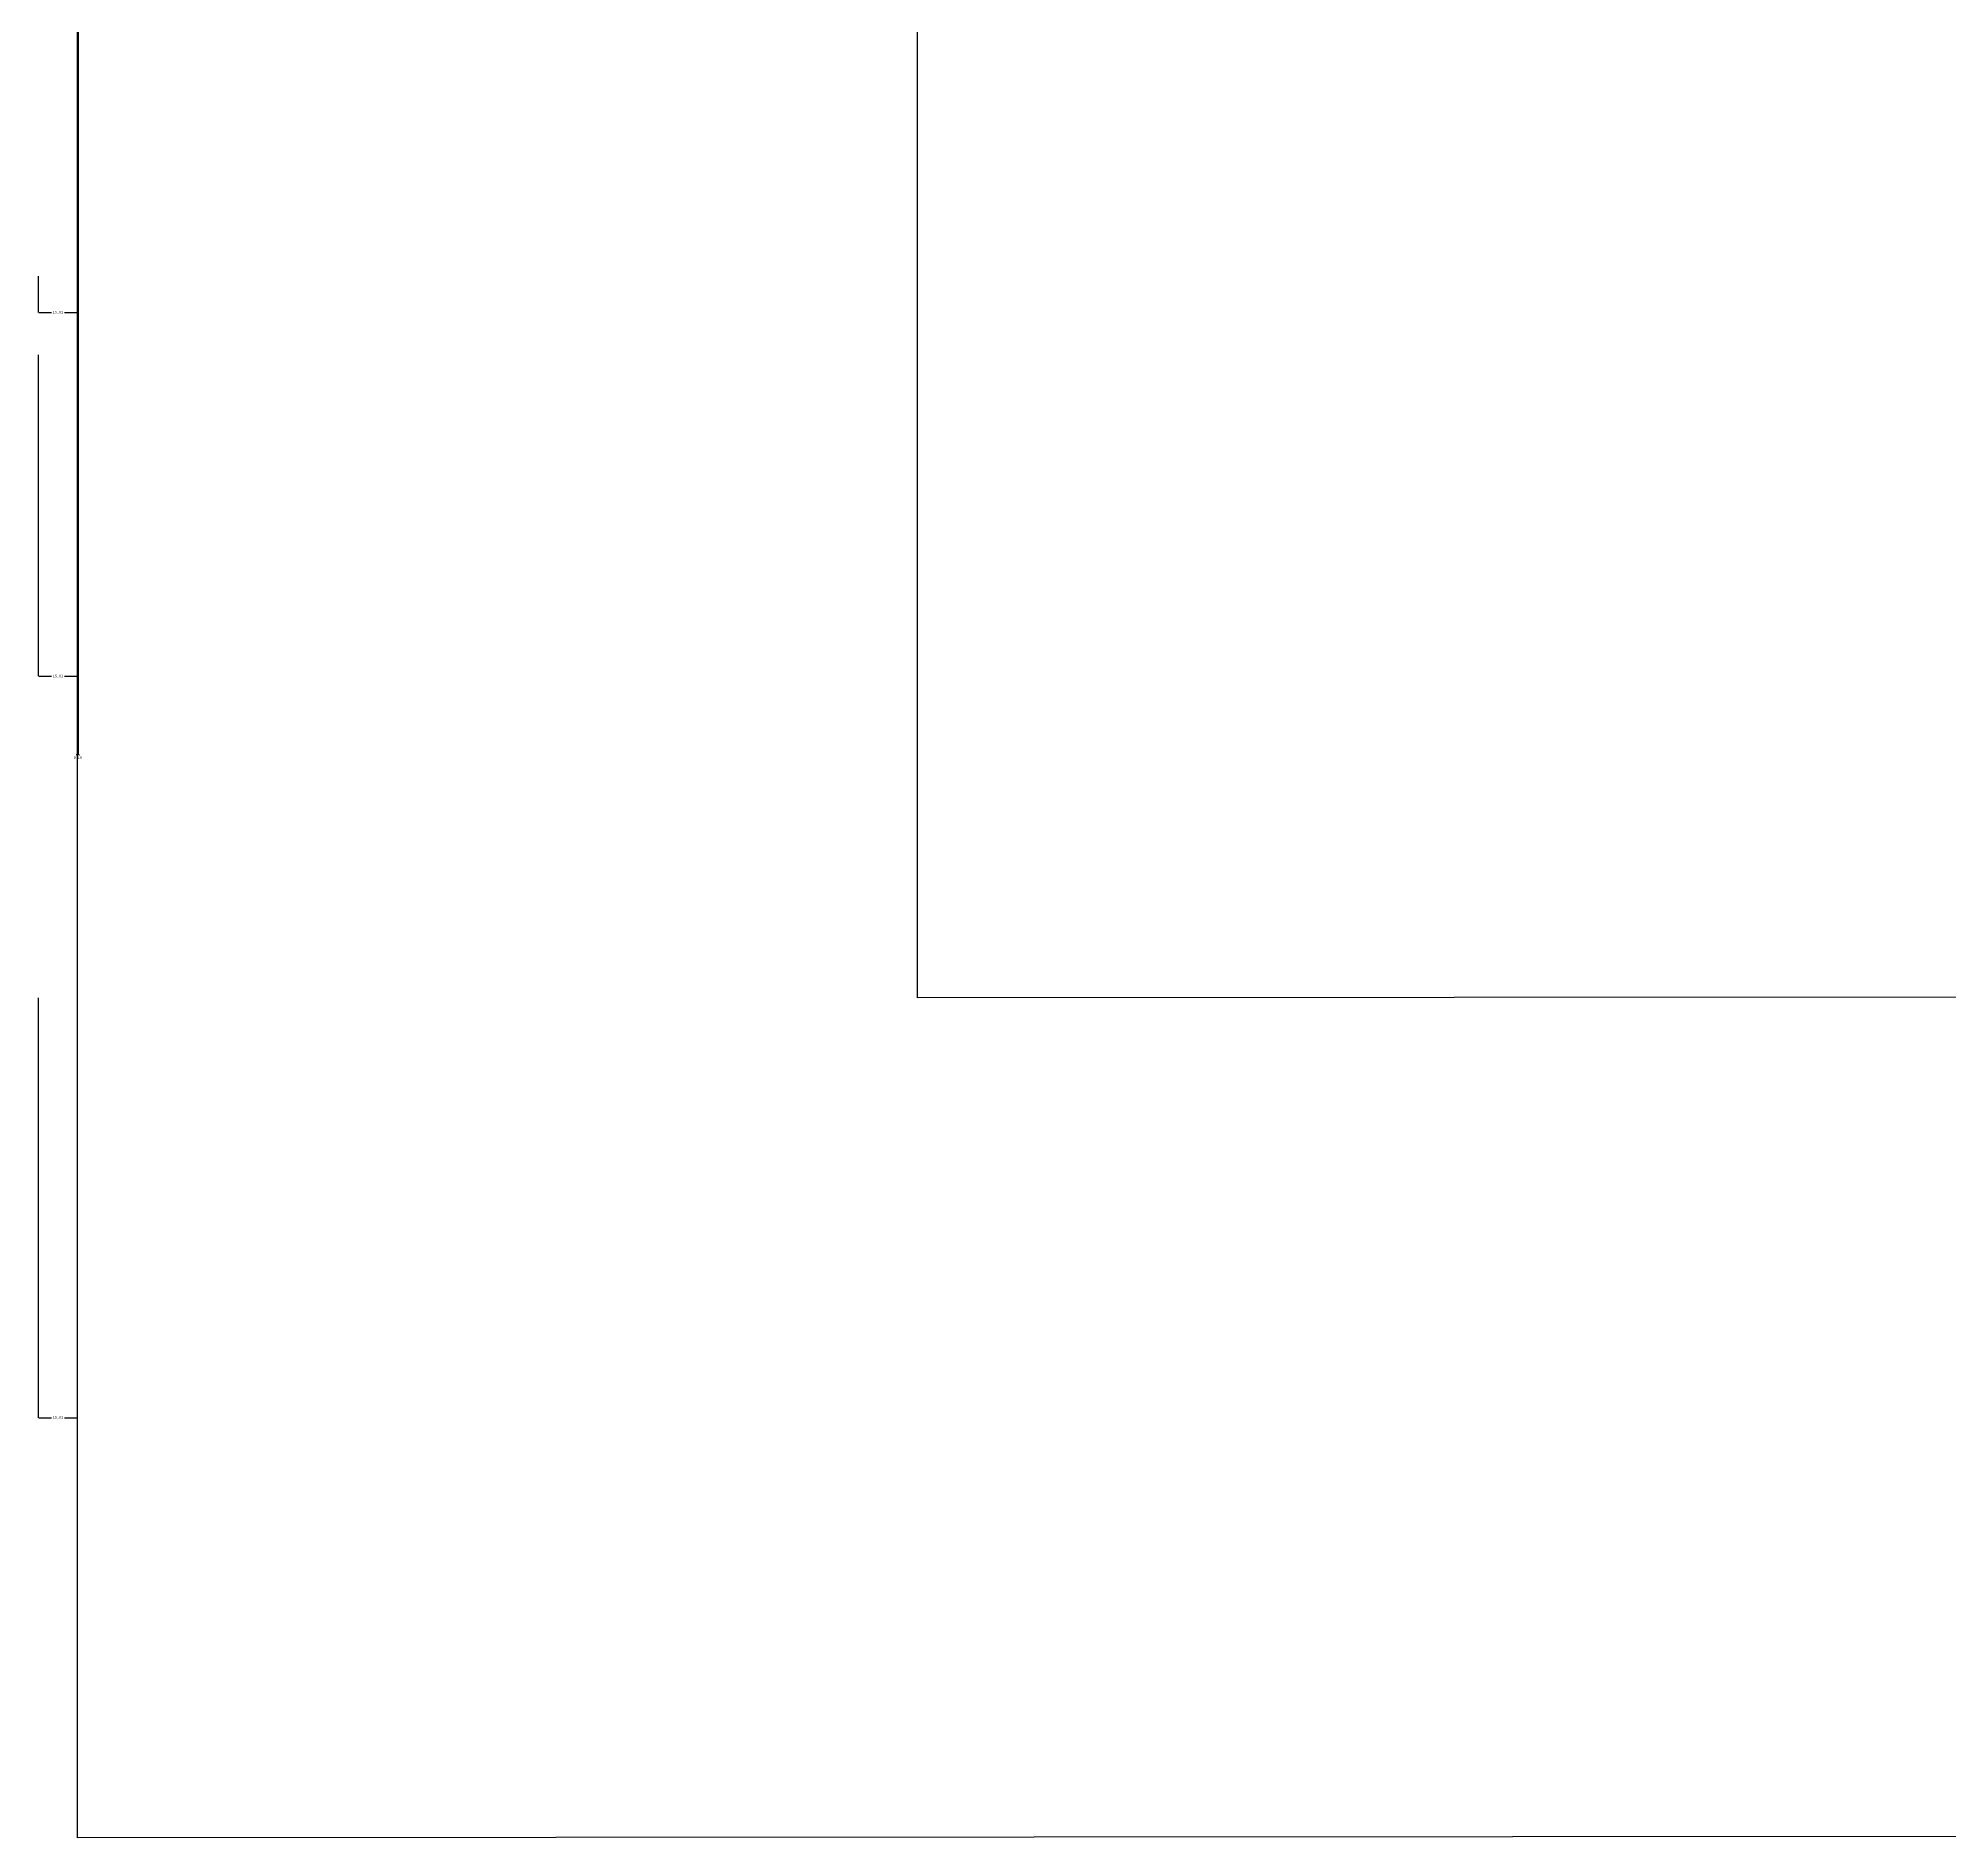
# Model space of a CAD drawing. Header units: metres. Extents: x -855790 to -837970, y 565220 to 577820.
# Drawn here: x -853054 to -852326, y 571546 to 572232 of the extents above; entities that cross this region are included whole.
import ezdxf

# ---------------------------------------------------------------- set-up
doc = ezdxf.new("R2010")
doc.units = ezdxf.units.M
for name, color, linetype in [('AXIS', 3, 'Continuous'), ('PUB_DIM', 3, 'Continuous'), ('WALL', 2, 'Continuous')]:
    doc.layers.add(name, color=color, linetype=linetype)
doc.dimstyles.get("Standard").update_dxf_attribs({"dimtxt": 2.5, "dimasz": 2.5, "dimexe": 1.25, "dimexo": 0.625, "dimtad": 1, "dimcen": 2.5, "dimazin": 3, "dimtfac": 1, "dimtmove": 0, "dimatfit": 3})

# ---------------------------------------------------------------- blocks, each defined once
blk = doc.blocks.new('*D4')
for p, q in [((-853038.96, 572371.4), (-853038.96, 571958.88)), ((-853039.37, 571958.88), (-853039.62, 571958.88)), ((-853039.12, 571546.13), (-853039.12, 571958.88)), ((-853038.96, 571958.88), (-853039.12, 571958.88)), ((-853038.71, 571958.88), (-853038.46, 571958.88))]:
    blk.add_line(p, q)
at = {"layer": 'Defpoints'}
for p in [(-853038.96, 572371.4), (-853038.96, 571958.88), (-853039.12, 571546.13)]:
    blk.add_point(p, dxfattribs=at)
at = {"layer": 'PUB_DIM', "insert": (-853039.04, 571957.755), "char_height": 1, "attachment_point": 5}
blk.add_mtext('0,16', dxfattribs=at)
blk = doc.blocks.new('*D5')
for p, q in [((-853054.13, 572111.34), (-853054.13, 571988.84)), ((-853053.88, 571988.84), (-853049.125, 571988.84)), ((-853044.125, 571988.84), (-853039.37, 571988.84)), ((-853039.12, 571866.34), (-853039.12, 571988.84))]:
    blk.add_line(p, q)
at = {"layer": 'Defpoints'}
for p in [(-853054.13, 572111.34), (-853054.13, 571988.84), (-853039.12, 571866.34)]:
    blk.add_point(p, dxfattribs=at)
at = {"layer": 'AXIS', "insert": (-853046.625, 571988.84), "char_height": 1, "attachment_point": 5}
blk.add_mtext('15,01', dxfattribs=at)
blk = doc.blocks.new('*D6')
for p, q in [((-853054.13, 571866.34), (-853054.13, 571706.24)), ((-853053.88, 571706.24), (-853049.125, 571706.24)), ((-853044.125, 571706.24), (-853039.37, 571706.24)), ((-853039.12, 571546.13), (-853039.12, 571706.24))]:
    blk.add_line(p, q)
at = {"layer": 'Defpoints'}
for p in [(-853054.13, 571866.34), (-853054.13, 571706.24), (-853039.12, 571546.13)]:
    blk.add_point(p, dxfattribs=at)
at = {"layer": 'AXIS', "insert": (-853046.625, 571706.24), "char_height": 1, "attachment_point": 5}
blk.add_mtext('15,01', dxfattribs=at)
blk = doc.blocks.new('*D7')
for p, q in [((-853039.12, 576196.34), (-853039.12, 573871.24)), ((-853039.37, 573871.24), (-853039.62, 573871.24)), ((-853039.12, 571546.13), (-853039.12, 573871.24)), ((-853039.12, 573871.24), (-853039.12, 573871.24)), ((-853038.87, 573871.24), (-853038.62, 573871.24))]:
    blk.add_line(p, q)
at = {"layer": 'Defpoints'}
for p in [(-853039.12, 576196.34), (-853039.12, 573871.24), (-853039.12, 571546.13)]:
    blk.add_point(p, dxfattribs=at)
at = {"layer": 'PUB_DIM', "insert": (-853039.12, 573872.365), "char_height": 1, "attachment_point": 5}
blk.add_mtext('0', dxfattribs=at)
blk = doc.blocks.new('*D60')
for p, q in [((-853054.13, 572141.34), (-853054.13, 572127.5)), ((-853053.88, 572127.5), (-853049.125, 572127.5)), ((-853044.125, 572127.5), (-853039.37, 572127.5)), ((-853039.12, 572111.34), (-853039.12, 572127.5))]:
    blk.add_line(p, q)
at = {"layer": 'Defpoints'}
for p in [(-853054.13, 572141.34), (-853054.13, 572127.5), (-853039.12, 572111.34)]:
    blk.add_point(p, dxfattribs=at)
at = {"layer": 'AXIS', "insert": (-853046.625, 572127.5), "char_height": 1, "attachment_point": 5}
blk.add_mtext('15,01', dxfattribs=at)
blk = doc.blocks.new('*D62')
for p, q in [((-853054.13, 572371.34), (-853054.13, 572256.34)), ((-853053.88, 572256.34), (-853049.125, 572256.34)), ((-853044.125, 572256.34), (-853039.37, 572256.34)), ((-853039.12, 572141.34), (-853039.12, 572256.34))]:
    blk.add_line(p, q)
at = {"layer": 'Defpoints'}
for p in [(-853054.13, 572371.34), (-853054.13, 572256.34), (-853039.12, 572141.34)]:
    blk.add_point(p, dxfattribs=at)
at = {"layer": 'AXIS', "insert": (-853046.625, 572256.34), "char_height": 1, "attachment_point": 5}
blk.add_mtext('15,01', dxfattribs=at)

msp = doc.modelspace()

# ---------------------------------------------------------------- linework, layer by layer
at = {"layer": 'WALL'}
for p, q in [((-853039.12, 571546.13), (-853039.12, 576196.34)), ((-852719.12, 571866.34), (-852719.12, 575876.34)), ((-851334.12, 571867.24), (-852719.12, 571866.34)), ((-851514.12, 571547.13), (-853039.12, 571546.13))]:
    msp.add_line(p, q, dxfattribs=at)

# ---------------------------------------------------------------- dimensions: what is measured, and where the dimension line sits
at = {"layer": 'AXIS'}
for base, p1, p2, picture, middle in [((-853054.13, 572256.34), (-853054.13, 572371.34), (-853039.12, 572141.34), '*D62', (-853046.625, 572256.34)), ((-853054.13, 572127.5), (-853054.13, 572141.34), (-853039.12, 572111.34), '*D60', (-853046.625, 572127.5)), ((-853054.13, 571988.84), (-853054.13, 572111.34), (-853039.12, 571866.34), '*D5', (-853046.625, 571988.84)), ((-853054.13, 571706.24), (-853054.13, 571866.34), (-853039.12, 571546.13), '*D6', (-853046.625, 571706.24))]:
    dim = msp.add_linear_dim(base=base, p1=p1, p2=p2, dimstyle='Standard', dxfattribs=at)
    dim.commit()
    dim.dimension.update_dxf_attribs({"geometry": picture, "text_midpoint": middle})
at = {"layer": 'PUB_DIM'}
for base, p1, picture, middle in [((-853039.12, 573871.24), (-853039.12, 576196.34), '*D7', (-853039.12, 573872.365)), ((-853038.96, 571958.88), (-853038.96, 572371.4), '*D4', (-853039.04, 571957.755))]:
    dim = msp.add_linear_dim(base=base, p1=p1, p2=(-853039.12, 571546.13), dimstyle='Standard', dxfattribs=at)
    dim.commit()
    dim.dimension.update_dxf_attribs({"geometry": picture, "text_midpoint": middle})

doc.saveas('drawing.dxf')
